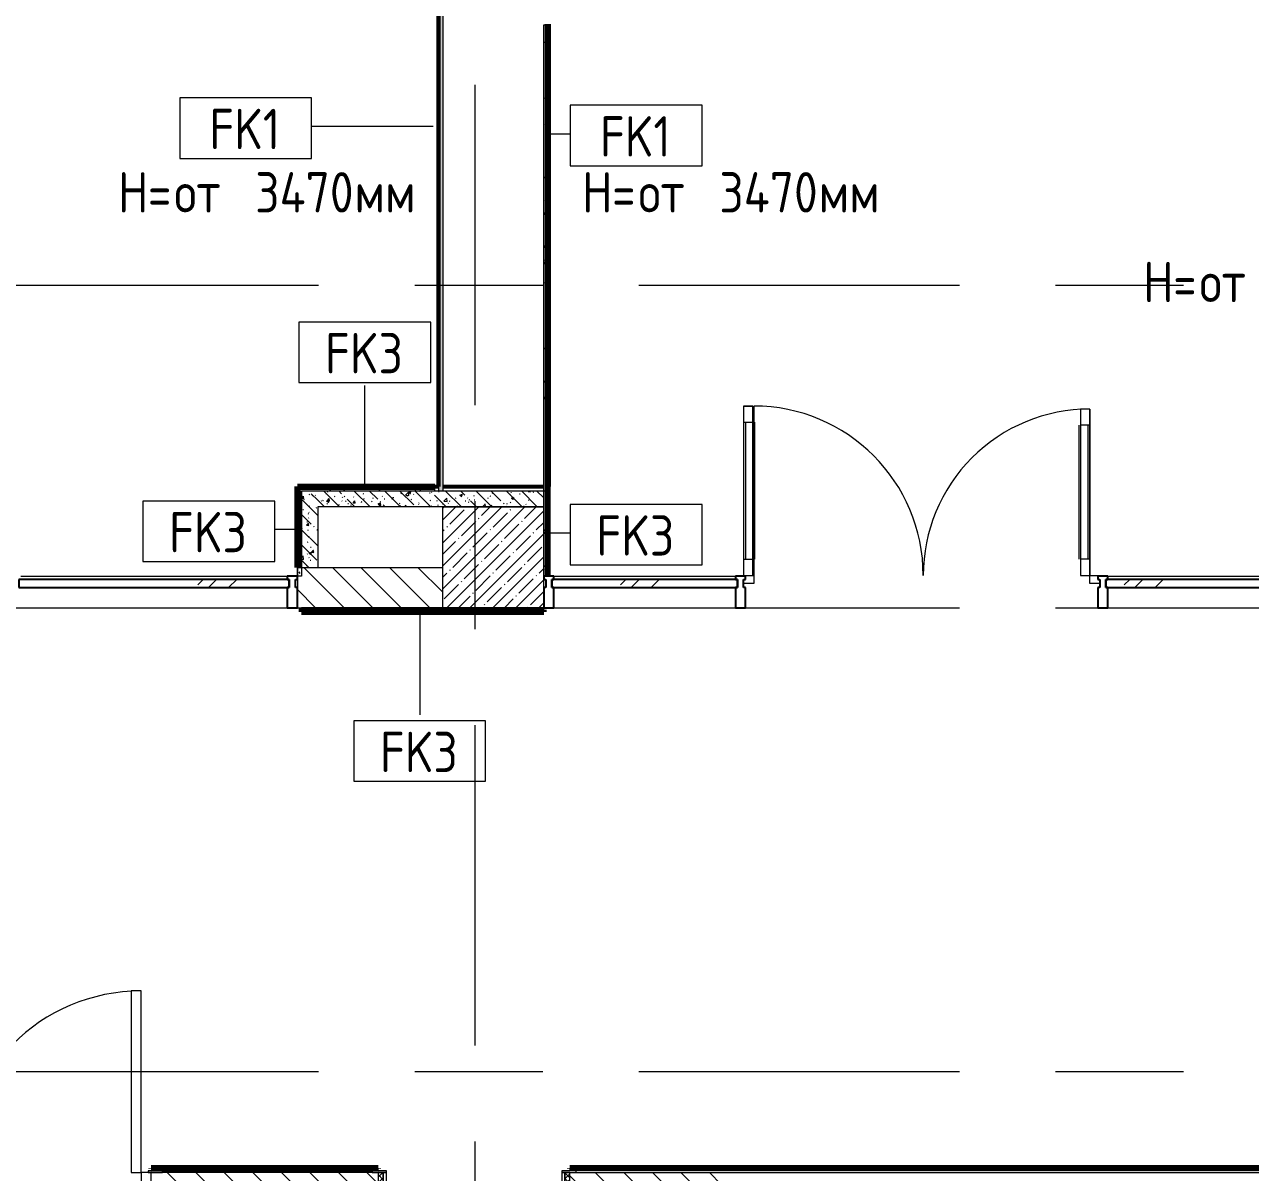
# Model space of a CAD drawing. Header units: millimetres. Extents: x 81711 to 274967, y -8553 to 29000.
# Drawn here: x 108477 to 114552, y 10600 to 16291 of the extents above; entities that cross this region are included whole.
import ezdxf

# ---------------------------------------------------------------- set-up
doc = ezdxf.new("R2010")
doc.units = ezdxf.units.MM
doc.linetypes.add('Осевая', pattern=[3175, 635, -476.25, 1587.5, -476.25])
for name, color, linetype, lineweight in [('A-DETL-GENF', 7, 'Continuous', 9), ('A-DOOR', 7, 'Continuous', 9), ('A-DOOR-1', 7, 'Continuous', 13), ('A-DOOR-FRAM', 7, 'Continuous', 13), ('A-DOOR-FRAM-1', 7, 'Continuous', 9), ('A-GLAZ-CURT', 7, 'Continuous', 9), ('A-GLAZ-CURT-1', 7, 'Continuous', 25), ('A-GLAZ-CWMG', 7, 'Continuous', 9), ('A-GLAZ-CWMG-1', 7, 'Continuous', 25), ('A-WALL', 7, 'Continuous', 9), ('A-WALL-IDEN', 7, 'Continuous', 9), ('I-WALL', 7, 'Continuous', 9), ('S-COLS', 7, 'Continuous', 9), ('Оси-2', 7, 'Осевая', 9)]:
    doc.layers.add(name, color=color, linetype=linetype, lineweight=lineweight)
for name, color, linetype, lineweight, true_color in [('A-WALL-3', 7, 'Continuous', 9, 0xe1dc04), ('G-ANNO-TEXT-1', 7, 'Continuous', 9, 0x3c3c3c), ('I-WALL-11', 7, 'Continuous', 80, 0xe1dc04), ('I-WALL-12', 7, 'Continuous', 50, 0xe1dc04), ('I-WALL-5', 7, 'Continuous', 9, 0xc0c0c0), ('I-WALL-7', 7, 'Continuous', 53, 0xff80c0), ('I-WALL-8', 7, 'Continuous', 80, 0xff80c0)]:
    doc.layers.add(name, color=color, linetype=linetype, lineweight=lineweight, true_color=true_color)
doc.styles.add('GOST Common', font='GOST_Common.ttf', dxfattribs={"width": 0.9, "height": 200})
pattern_1 = [(135, (0, 0), (-70.71068, -70.71068), [])]
pattern_2 = [(135, (0, 0), (-75.43415, -75.43415), [106.68, -17.78, 3.556, -17.78]), (135, (0, 75.39), (-75.43415, -75.43415), []), (50, (0, 0), (127.52922, -11.15758), [13.335, -146.685]), (355, (0, 0), (-24.66966, 133.74002), [10.668, -117.348]), (100.451, (10.63, -0.93), (102.85973, 122.58178), [11.333, -124.663]), (46.184, (0, 35.56), (189.75516, -29.43036), [20.002, -220.027]), (96.636, (15.81, 33.1), (166.1822, 173.1996), [17, -186.995]), (351.184, (0, 35.56), (166.18393, 173.19757), [16.002, -176.022]), (21, (17.78, 26.67), (106.130265, -71.58603), [13.335, -146.685]), (326, (17.78, 26.67), (43.26188, 128.93175), [10.668, -117.348]), (71.451, (26.62, 20.7), (149.39198, 57.34505), [11.333, -124.663]), (37.5, (0, 0), (2.162228, 59.188357), [3.353, -112.573, 3.353, -115.773, -117.793]), (37.5, (0, 0), (2.162228, 59.188357), [-235.052, 3.353, -114.44]), (7.5, (0, 0), (46.773857, 70.126152), [3.353, -64.567, 3.353, -109.906, -44.894]), (7.5, (0, 0), (46.773857, 70.126152), [-181.178, 3.353, -41.542]), (327.5, (-39.65, 0), (94.913671, -4.010093), [3.353, -41.097, 3.353, -135.331, -184.023]), (327.5, (-39.65, 0), (94.913671, -4.010093), [-183.134, 3.353, -180.67]), (317.5, (-57.43, 0), (103.69057, 17.79882), [3.353, -54.432, 3.353, -88.748, -130.683]), (317.5, (-57.43, 0), (103.69057, 17.79882), [-149.885, 3.353, -127.33])]
pattern_3 = [(0, (0, 0), (121.92, 30.48), [10.058, -81.382, 10.058, -81.382, -487.68]), (0, (0, 0), (121.92, 30.48), [-182.88, 10.058, -172.822, 10.058, -81.382, -213.36]), (0, (0, 0), (121.92, 30.48), [-457.2, 10.058, -50.902, 10.058, -142.342]), (120, (45.72, 15.24), (-87.356454, 90.345817), [10.058, -81.382, 10.058, -81.382, -487.68]), (120, (45.72, 15.24), (-87.356454, 90.345817), [-182.88, 10.058, -172.822, 10.058, -81.382, -213.36]), (120, (45.72, 15.24), (-87.356454, 90.345817), [-457.2, 10.058, -50.902, 10.058, -142.342]), (240, (60.96, 76.2), (-34.563546, -120.825817), [10.058, -81.382, 10.058, -81.382, -487.68]), (240, (60.96, 76.2), (-34.563546, -120.825817), [-182.88, 10.058, -172.822, 10.058, -81.382, -213.36]), (240, (60.96, 76.2), (-34.563546, -120.825817), [-457.2, 10.058, -50.902, 10.058, -142.342])]

# ---------------------------------------------------------------- blocks, each defined once
blk = doc.blocks.new('110_Дверь_СКБ_1Ст_Внутренняя1 - Д-8 950x2100h_охрана-31784688-План отделки стен 1 этажа в осях 23_1-33')
at = {"layer": 'A-DOOR'}
h = blk.add_hatch(dxfattribs=at)
h.set_pattern_fill('FP_6', color=256, style=0, pattern_type=2)
h.set_pattern_definition([(135, (1826.41, 164.685), (-14.14214, -14.14214), []), (225, (1826.41, 164.685), (14.14214, -14.14214), [])])
h.paths.add_polyline_path([(483.9, 100), (462.5, 100), (462.5, -100), (487.5, -100), (487.5, 100)])
at = {"layer": 'A-DOOR-FRAM-1'}
h = blk.add_hatch(dxfattribs=at)
h.set_pattern_fill('FP_7', color=256, style=0, pattern_type=2)
h.set_pattern_definition([(45, (-296.384, 164.685), (-14.1421, 14.1421), []), (135, (-296.384, 164.685), (-14.1421, -14.1421), [])])
h.paths.add_polyline_path([(-437.5, 100), (-462.5, 100), (-462.5, -100), (-437.5, -100)])
at = {"layer": 'A-DOOR'}
blk.add_arc((437.5, 100), 850, 90, 180, dxfattribs=at)
at = {"layer": 'A-DOOR-1'}
for p, q in [((437.5, 950), (397.5, 950)), ((397.5, 950), (397.5, 100)), ((437.5, 100), (437.5, 950)), ((397.5, 100), (437.5, 100))]:
    blk.add_line(p, q, dxfattribs=at)
at = {"layer": 'A-DOOR-FRAM'}
for p, q in [((-422.5, 108), (-492.5, 108)), ((-492.5, 108), (-492.5, 100)), ((-492.5, 100), (-422.5, 100)), ((-437.5, 100), (-462.5, 100)), ((-462.5, 100), (-462.5, -100)), ((-412.5, 100), (-437.5, 100)), ((-437.5, 100), (-437.5, 20)), ((-437.5, -100), (-437.5, 100)), ((-422.5, 100), (-437.5, 100)), ((-437.5, 100), (-437.5, 99)), ((-437.5, 99), (-422.5, 99)), ((-422.5, 100), (-422.5, 108)), ((-422.5, 99), (-422.5, 100)), ((-412.5, 60), (-412.5, 100)), ((437.5, 100), (437.5, 60)), ((462.5, 100), (437.5, 100)), ((517.5, 108), (447.5, 108)), ((447.5, 108), (447.5, 100)), ((462.5, 100), (447.5, 100)), ((447.5, 100), (447.5, 99)), ((447.5, 100), (517.5, 100)), ((447.5, 99), (462.5, 99)), ((462.5, 20), (462.5, 100)), ((487.5, 100), (462.5, 100)), ((462.5, 100), (462.5, -100)), ((462.5, 99), (462.5, 100)), ((487.5, -100), (487.5, 100)), ((517.5, 100), (517.5, 108)), ((-437.5, 20), (-402.5, 20)), ((-422.5, 20), (-437.5, 20)), ((-437.5, 20), (-437.5, -100)), ((-422.5, -100), (-422.5, 20)), ((-402.5, 60), (-412.5, 60)), ((-402.5, 20), (-402.5, 60)), ((437.5, 60), (427.5, 60)), ((427.5, 60), (427.5, 20)), ((427.5, 20), (462.5, 20)), ((462.5, 20), (447.5, 20)), ((447.5, 20), (447.5, -100)), ((462.5, -100), (462.5, 20)), ((-422.5, -100), (-492.5, -100)), ((-492.5, -100), (-492.5, -108)), ((-492.5, -108), (-422.5, -108)), ((-462.5, -100), (-437.5, -100)), ((-437.5, -100), (-422.5, -100)), ((-422.5, -108), (-422.5, -100)), ((447.5, -100), (462.5, -100)), ((517.5, -100), (447.5, -100)), ((447.5, -100), (447.5, -108)), ((447.5, -108), (517.5, -108)), ((462.5, -100), (487.5, -100)), ((517.5, -108), (517.5, -100))]:
    blk.add_line(p, q, dxfattribs=at)
blk = doc.blocks.new('110_Дверь_СКБ_2Ст - Д-2а_л_ Из коридора на лестницу-32216062-План отделки стен 1 этажа в осях 23_1-33')
at = {"layer": 'A-DOOR'}
for centre, radius, start, end in [((662.5, 100), 900, 90, 180), ((-637.5, 100), 400, 360, 90)]:
    blk.add_arc(centre, radius, start, end, dxfattribs=at)
at = {"layer": 'A-DOOR-1'}
for p, q in [((662.5, 1000), (612.5, 1000)), ((612.5, 1000), (612.5, 100)), ((662.5, 100), (662.5, 1000)), ((-637.5, 500), (-637.5, 100)), ((-587.5, 500), (-637.5, 500)), ((-587.5, 100), (-587.5, 500)), ((-637.5, 100), (-587.5, 100)), ((612.5, 100), (662.5, 100))]:
    blk.add_line(p, q, dxfattribs=at)
at = {"layer": 'A-DOOR-FRAM'}
for p, q in [((-672.5, 108), (-742.5, 108)), ((-742.5, 108), (-742.5, 100)), ((-742.5, 100), (-672.5, 100)), ((-637.5, 100), (-687.5, 100)), ((-687.5, 100), (-687.5, 20)), ((-672.5, 100), (-672.5, 108)), ((-637.5, 50), (-637.5, 100)), ((662.5, 100), (662.5, 50)), ((712.5, 100), (662.5, 100)), ((767.5, 108), (697.5, 108)), ((697.5, 108), (697.5, 100)), ((697.5, 100), (767.5, 100)), ((712.5, 20), (712.5, 100)), ((767.5, 100), (767.5, 108)), ((-687.5, 20), (-627.5, 20)), ((-672.5, 20), (-687.5, 20)), ((-687.5, 20), (-687.5, -100)), ((-672.5, -100), (-672.5, 20)), ((-627.5, 50), (-637.5, 50)), ((-627.5, 20), (-627.5, 50)), ((662.5, 50), (652.5, 50)), ((652.5, 50), (652.5, 20)), ((652.5, 20), (712.5, 20)), ((712.5, 20), (697.5, 20)), ((697.5, 20), (697.5, -100)), ((712.5, -100), (712.5, 20)), ((-672.5, -100), (-742.5, -100)), ((-742.5, -100), (-742.5, -108)), ((-742.5, -108), (-672.5, -108)), ((-687.5, -100), (-672.5, -100)), ((-672.5, -108), (-672.5, -100)), ((697.5, -100), (712.5, -100)), ((767.5, -100), (697.5, -100)), ((697.5, -100), (697.5, -108)), ((697.5, -108), (767.5, -108)), ((767.5, -108), (767.5, -100))]:
    blk.add_line(p, q, dxfattribs=at)
blk = doc.blocks.new('Прямоугольный импост - Импост структурный с накладкой - 160мм Темный-32354018-План отделки стен 1 этажа в осях 23_1-33')
at = {"layer": 'A-GLAZ-CWMG'}
for p, q in [((108459, 13557), (109779, 13557)), ((108459, 13400), (109779, 13400))]:
    blk.add_line(p, q, dxfattribs=at)
blk = doc.blocks.new('Системная панель - Стекло - 40мм-32353599-План отделки стен 1 этажа в осях 23_1-33')
at = {"layer": 'A-GLAZ-CURT'}
h = blk.add_hatch(dxfattribs=at)
h.set_pattern_fill('FP_48', color=256, style=0, pattern_type=2)
h.set_pattern_definition([(225, (109219, 13440), (282.8427, -282.8427), [200, -600]), (225, (109419, 13540), (282.8427, -282.8427), [600, -200]), (225, (109019, 13640), (282.8427, -282.8427), [200, -600])])
h.paths.add_polyline_path([(-670, 40), (-670, 0), (670, 0), (670, 40), (638.4, 40)])
at = {"layer": 'A-GLAZ-CURT-1'}
for p, q in [((670, 40), (-670, 40)), ((-670, 40), (-670, 0)), ((-670, 0), (670, 0)), ((670, 0), (670, 40))]:
    blk.add_line(p, q, dxfattribs=at)
blk = doc.blocks.new('Прямоугольный импост - Импост структурный с накладкой - 160мм Темный-30756008-План отделки стен 1 этажа в осях 23_1-33')
at = {"layer": 'A-GLAZ-CWMG-1'}
for p, q in [((-50, 0), (-50, 17)), ((-50, 17), (0, 17)), ((-40, 0), (-50, 0)), ((-40, -40), (-40, 0)), ((0, 0), (-10, 0)), ((-10, 0), (-10, -40)), ((0, 17), (0, 0)), ((-50, -140), (-50, -40)), ((-50, -40), (-40, -40)), ((-10, -40), (0, -40)), ((0, -40), (0, -140)), ((0, -140), (-50, -140))]:
    blk.add_line(p, q, dxfattribs=at)
blk = doc.blocks.new('Системная панель - Стекло - 40мм-32354598-План отделки стен 1 этажа в осях 23_1-33')
at = {"layer": 'A-GLAZ-CURT'}
h = blk.add_hatch(dxfattribs=at)
h.set_pattern_fill('FP_49', color=256, style=0, pattern_type=2)
h.set_pattern_definition([(225, (114810.45, 13440), (282.8427, -282.8427), [200, -600]), (225, (115010.45, 13540), (282.8427, -282.8427), [600, -200]), (225, (114610.45, 13640), (282.8427, -282.8427), [200, -600])])
h.paths.add_polyline_path([(-875, 40), (-875, 0), (875, 0), (875, 40), (-423, 40)])
at = {"layer": 'A-GLAZ-CURT-1'}
for p, q in [((875, 40), (-875, 40)), ((-875, 40), (-875, 0)), ((-875, 0), (875, 0)), ((875, 0), (875, 40))]:
    blk.add_line(p, q, dxfattribs=at)
blk = doc.blocks.new('Прямоугольный импост - Импост структурный с накладкой - 160мм Темный-32355000-План отделки стен 1 этажа в осях 23_1-33')
at = {"layer": 'A-GLAZ-CWMG'}
for p, q in [((113845.4, 13557), (115550, 13557)), ((113845.4, 13400), (115550, 13400))]:
    blk.add_line(p, q, dxfattribs=at)
blk = doc.blocks.new('Прямоугольный импост - Импост структурный с накладкой - 160мм Темный-30755591-План отделки стен 1 этажа в осях 23_1-33')
at = {"layer": 'A-GLAZ-CWMG-1'}
for p, q in [((-25, 0), (-25, 17)), ((-25, 17), (25, 17)), ((-15, 0), (-25, 0)), ((-15, -40), (-15, 0)), ((25, 0), (15, 0)), ((15, 0), (15, -40)), ((25, 17), (25, 0)), ((-25, -140), (-25, -40)), ((-25, -40), (-15, -40)), ((15, -40), (25, -40)), ((25, -40), (25, -140)), ((25, -140), (-25, -140))]:
    blk.add_line(p, q, dxfattribs=at)
blk = doc.blocks.new('Системная панель - Стекло - 40мм-32354452-План отделки стен 1 этажа в осях 23_1-33')
at = {"layer": 'A-GLAZ-CURT'}
h = blk.add_hatch(dxfattribs=at)
h.set_pattern_fill('FP_62', color=256, style=0, pattern_type=2)
h.set_pattern_definition([(225, (111650.22, 13440), (282.8427, -282.8427), [200, -600]), (225, (111850.22, 13540), (282.8427, -282.8427), [600, -200]), (225, (111450.22, 13640), (282.8427, -282.8427), [200, -600])])
h.paths.add_polyline_path([(-460.2, 40), (-460.2, 0), (460.2, 0), (460.2, 40), (408.5, 40)])
at = {"layer": 'A-GLAZ-CURT-1'}
for p, q in [((460.2, 40), (-460.2, 40)), ((-460.2, 40), (-460.2, 0)), ((-460.2, 0), (460.2, 0)), ((460.2, 0), (460.2, 40))]:
    blk.add_line(p, q, dxfattribs=at)
blk = doc.blocks.new('Прямоугольный импост - Импост структурный с накладкой - 160мм Темный-32355003-План отделки стен 1 этажа в осях 23_1-33')
at = {"layer": 'A-GLAZ-CWMG'}
for p, q in [((111100, 13557), (112000.4, 13557)), ((111100, 13400), (112000.4, 13400))]:
    blk.add_line(p, q, dxfattribs=at)
blk = doc.blocks.new('Прямоугольный импост - Импост структурный с накладкой - 160мм Темный-30755595-План отделки стен 1 этажа в осях 23_1-33')
at = {"layer": 'A-GLAZ-CWMG-1'}
for p, q in [((0, 17), (-50, 17)), ((-50, 17), (-50, 0)), ((-50, 0), (-40, 0)), ((-40, 0), (-40, -40)), ((-10, -40), (-10, 0)), ((-10, 0), (0, 0)), ((0, 0), (0, 17)), ((-40, -40), (-50, -40)), ((-50, -40), (-50, -140)), ((0, -40), (-10, -40)), ((0, -140), (0, -40)), ((-50, -140), (0, -140))]:
    blk.add_line(p, q, dxfattribs=at)
blk = doc.blocks.new('Дверь_Витражная_остекление_ - ВВ-13 остекление-32355241-План отделки стен 1 этажа в осях 23_1-33')
at = {"layer": 'A-DETL-GENF'}
for p, q in [((-787.5, -20), (-832.5, -20)), ((-832.5, -845), (-832.5, -20)), ((-787.5, -20), (-832.5, -20)), ((-832.5, -20), (-832.5, -845)), ((-787.5, -845), (-787.5, -20)), ((-787.5, -845), (-787.5, -20)), ((837.5, -860), (837.5, -20)), ((837.5, -20), (837.5, -860)), ((882.5, -860), (882.5, -20)), ((882.5, -860), (882.5, -20)), ((-832.5, -100), (-787.5, -100)), ((-822.5, -765), (-822.5, -100)), ((-778.5, -765), (-778.5, -100)), ((828.5, -780), (828.5, -100)), ((882.5, -100), (837.5, -100)), ((872.5, -780), (872.5, -100)), ((-832.5, -765), (-787.5, -765)), ((882.5, -780), (837.5, -780)), ((-832.5, -845), (-787.5, -845)), ((-832.5, -845), (-787.5, -845)), ((882.5, -860), (837.5, -860)), ((837.5, -860), (882.5, -860))]:
    blk.add_line(p, q, dxfattribs=at)
at = {"layer": 'A-DOOR'}
for p, q in [((-832.5, -845), (-832.5, -20)), ((832.5, -860), (832.5, -20))]:
    blk.add_line(p, q, dxfattribs=at)
for centre, radius, start, end in [((-832.5, -20), 825, 270, 0), ((832.5, -20), 840, 180, 270)]:
    blk.add_arc(centre, radius, start, end, dxfattribs=at)
at = {"layer": 'A-DOOR-1'}
for p, q in [((-882.5, 20), (-832.5, 20)), ((-832.5, 20), (-832.5, -20)), ((832.5, 20), (882.5, 20)), ((832.5, -20), (832.5, 20)), ((-882.5, -20), (-882.5, -17)), ((-832.5, -20), (-882.5, -20)), ((882.5, -20), (832.5, -20)), ((882.5, -17), (882.5, -20))]:
    blk.add_line(p, q, dxfattribs=at)
blk = doc.blocks.new('М_стена_0001 - Типоразмер_без рамки-25382661-План отделки стен 1 этажа в осях 23_1-33')
at = {"layer": 'A-WALL-IDEN'}
for p, q in [((3.258, 1.523), (-3.273, 1.523)), ((-3.273, 1.523), (-3.273, -1.477)), ((3.258, -1.477), (3.258, 1.523)), ((-3.273, -1.477), (3.258, -1.477))]:
    blk.add_line(p, q, dxfattribs=at)

msp = doc.modelspace()

# ---------------------------------------------------------------- hatches: boundary and pattern name
at = {"layer": 'I-WALL'}
h = msp.add_hatch(dxfattribs=at)
h.set_pattern_fill('FP_64', color=256, style=0, pattern_type=2)
h.set_pattern_definition(pattern_3)
h.paths.add_polyline_path([(110530, 13980), (110550, 13980), (110550, 19170), (110530, 19170), (110530, 14834.9)])
h = msp.add_hatch(dxfattribs=at)
h.set_pattern_fill('FP_64', color=256, style=0, pattern_type=2)
h.set_pattern_definition(pattern_3)
h.paths.add_polyline_path([(111050, 13980), (111070, 13980), (111070, 16290), (111050, 16290), (111050, 14834.9)])
h = msp.add_hatch(dxfattribs=at)
h.set_pattern_fill('FP_64', color=256, style=0, pattern_type=2)
h.set_pattern_definition(pattern_3)
h.paths.add_polyline_path([(109830, 13557), (109850, 13557), (109850, 14000), (109830, 14000), (109830, 13617)])
h = msp.add_hatch(dxfattribs=at)
h.set_pattern_fill('FP_64', color=256, style=0, pattern_type=2)
h.set_pattern_definition(pattern_3)
h.paths.add_polyline_path([(110510, 13980), (110510, 14000), (109850, 14000), (109850, 13980)])
h = msp.add_hatch(dxfattribs=at)
h.set_pattern_fill('FP_14', color=256, style=0, pattern_type=2)
h.set_pattern_definition(pattern_2)
h.paths.add_polyline_path([(109850, 13600), (109930, 13600), (109930, 13980), (109850, 13980), (109850, 13617)])
h = msp.add_hatch(dxfattribs=at)
h.set_pattern_fill('FP_14', color=256, style=0, pattern_type=2)
h.set_pattern_definition(pattern_2)
h.paths.add_polyline_path([(110510, 13900), (111050, 13900), (111050, 13980), (109930, 13980), (109930, 13900)])
h = msp.add_hatch(dxfattribs=at)
h.set_pattern_fill('FP_64', color=256, style=0, pattern_type=2)
h.set_pattern_definition(pattern_3)
h.paths.add_polyline_path([(111050, 13557), (111070, 13557), (111070, 13980), (111050, 13980), (111050, 13617)])
h = msp.add_hatch(dxfattribs=at)
h.set_pattern_fill('FP_4', color=256, style=0, pattern_type=2)
h.set_pattern_definition(pattern_1)
h.paths.add_polyline_path([(105400, 13400), (105550, 13400), (105550, 13600), (105400, 13600)])
h.paths.add_polyline_path([(109829, 13400), (110550, 13400), (110550, 13600), (109829, 13600)])
h.paths.add_polyline_path([(106050, 13400), (106610, 13400), (106610, 13600), (106050, 13600)])
h.paths.add_polyline_path([(101398, 13400), (101398, 13600), (101100, 13600), (101100, 13400)])
h = msp.add_hatch(dxfattribs=at)
h.set_pattern_fill('FP_64', color=256, style=0, pattern_type=2)
h.set_pattern_definition(pattern_3)
h.paths.add_polyline_path([(111051, 13380), (111050, 13400), (109849, 13400), (109850, 13380), (111050, 13380)])
h = msp.add_hatch(dxfattribs=at)
h.set_pattern_fill('FP_64', color=256, style=0, pattern_type=2)
h.set_pattern_definition(pattern_3)
h.paths.add_polyline_path([(116464.1, 10600), (121190, 10600), (121190, 10620), (111180, 10620), (111180, 10608), (111210, 10608), (111210, 10600), (113802.9, 10600)])
h.paths.add_polyline_path([(107650, 10600), (107650, 10608), (107680, 10608), (107680, 10620), (105095, 10620), (105095, 10608), (105125, 10608), (105125, 10600), (105819.4, 10600)])
h.paths.add_polyline_path([(110200, 10600), (110200, 10608), (110230, 10608), (110230, 10620), (109130, 10620), (109130, 10608), (109160, 10608), (109160, 10600), (109811.2, 10600)])
h.paths.add_polyline_path([(103615, 10600), (103615, 10608), (103645, 10608), (103645, 10620), (100809, 10620), (100809, 10600), (103158.3, 10600)])
h = msp.add_hatch(dxfattribs=at)
h.set_pattern_fill('FP_4', color=256, style=0, pattern_type=2)
h.set_pattern_definition(pattern_1)
h.paths.add_polyline_path([(120455.8, 10400), (121210, 10400), (121210, 10600), (119330, 10600), (119330, 10400)])
h.paths.add_polyline_path([(111180, 10400), (111930, 10400), (111930, 10600), (111180, 10600)])
h.paths.add_polyline_path([(107650, 10400), (107705, 10400), (107705, 10600), (107350, 10600), (107350, 10400)])
h.paths.add_polyline_path([(109305, 10400), (110230, 10400), (110230, 10600), (109105, 10600), (109105, 10400), (109160, 10400)])
at = {"layer": 'S-COLS'}
h = msp.add_hatch(dxfattribs=at)
h.set_pattern_fill('FP_2', color=256, style=0, pattern_type=2)
h.set_pattern_definition([(45, (0, 0), (-57.024626, 57.024626), []), (45, (57.025, 0), (-57.024626, 57.024626), [100.806, -20.161, 3.353, -16.808])])
h.paths.add_polyline_path([(111050, 13400), (111050, 13900), (110550, 13900), (110550, 13400)])

# ---------------------------------------------------------------- linework, layer by layer
at = {"layer": 'A-WALL'}
for p, q in [((111050, 13900), (111050, 13980)), ((121190, 10620), (111180, 10620))]:
    msp.add_line(p, q, dxfattribs=at)
at = {"layer": 'A-WALL-3'}
msp.add_line((109830, 13600), (109829, 13600), dxfattribs=at)
at = {"layer": 'A-WALL-IDEN'}
for p, q in [((110502.3, 15786), (109898.9, 15786)), ((111070.5, 15749.2), (111181.4, 15749.2)), ((110163.5, 14000.5), (110163.5, 14502.3)), ((109829.5, 13787.1), (109717, 13787.1)), ((111070.5, 13770.7), (111181.4, 13770.7)), ((110435.3, 13379.5), (110435.3, 12869.4))]:
    msp.add_line(p, q, dxfattribs=at)
at = {"layer": 'I-WALL-11'}
for p, q in [((109829, 13600), (109829, 14001)), ((109829, 14001), (110510, 14001)), ((109830, 14000), (109830, 13600)), ((109830, 14000), (110510, 14000)), ((111070, 13557), (111070, 14000)), ((111070, 14000), (111071, 14000)), ((111071, 13557), (111071, 14000)), ((111070, 13557), (111071, 13557)), ((109850, 13400), (109849, 13400)), ((109849, 13400), (109849, 13379)), ((109849, 13379), (111051, 13379)), ((111050, 13380), (109850, 13380)), ((111051, 13390), (111050, 13390)), ((111050, 13379), (111050, 13380)), ((111051, 13379), (111051, 13390))]:
    msp.add_line(p, q, dxfattribs=at)
at = {"layer": 'I-WALL-12'}
for p, q in [((110510, 14001), (110528, 14001)), ((110510, 14000), (110510, 14001)), ((110530, 14000), (110510, 14000)), ((110549.9, 14001), (111050, 14001)), ((111050, 14000), (110549.9, 14000)), ((111071, 14000), (111071, 14000.5))]:
    msp.add_line(p, q, dxfattribs=at)
at = {"layer": 'I-WALL-5'}
for p, q in [((110530, 13980), (110530, 19120)), ((110550, 18600), (110550, 13980)), ((111050, 13980), (111050, 16290)), ((111050, 16290), (111070, 16290)), ((109850, 13600), (109850, 13980)), ((109850, 13980), (111070, 13980)), ((109850, 13980), (109850, 13557)), ((110510, 13980), (110510, 14000)), ((111070, 14000.5), (111070, 14000)), ((109930, 13900), (109930, 13600)), ((111050, 13900), (109930, 13900)), ((111050, 13557), (111050, 13900)), ((109829, 13600), (109829, 13400)), ((109830, 13600), (110550, 13600)), ((109830, 13557), (109830, 13600)), ((109850, 13557), (109830, 13557)), ((110550, 13400), (110550, 13600)), ((111050, 13557), (111070, 13557)), ((109829, 13400), (110550, 13400)), ((111050, 13400), (109850, 13400)), ((111050, 13390), (111050, 13400)), ((109130, 10620), (109130, 10608)), ((110200, 10600), (109160, 10600)), ((110230, 10608), (110230, 10620)), ((111180, 10620), (111180, 10608)), ((111210, 10600), (121210, 10600))]:
    msp.add_line(p, q, dxfattribs=at)
at = {"layer": 'I-WALL-7'}
for p, q in [((110528, 14001), (110528, 19120)), ((110529, 19120), (110529, 14001))]:
    msp.add_line(p, q, dxfattribs=at)
at = {"layer": 'I-WALL-8'}
for p, q in [((111070, 14000.5), (111070, 16293)), ((111071, 16293), (111071, 14000.5)), ((111071, 14000.5), (111070, 14000.5)), ((110230, 10621), (109105, 10621)), ((109105, 10621), (109105, 10620)), ((109105, 10620), (110230, 10620)), ((110230, 10620), (110230, 10621)), ((121189, 10621), (111180, 10621)), ((111180, 10621), (111180, 10620))]:
    msp.add_line(p, q, dxfattribs=at)
at = {"layer": 'S-COLS'}
for p, q in [((110550, 13600), (110550, 13900)), ((110550, 13900), (111050, 13900)), ((111050, 13400), (111050, 13900)), ((110550, 13400), (110550, 13600)), ((111050, 13400), (110550, 13400))]:
    msp.add_line(p, q, dxfattribs=at)
at = {"layer": 'Оси-2'}
for p, q in [((110710, 593.7), (110710, 19528.3)), ((85010.7, 15000), (122160, 15000)), ((85010.7, 13400), (119719, 13400)), ((85010.7, 11100), (120319, 11100))]:
    msp.add_line(p, q, dxfattribs=at)

# ---------------------------------------------------------------- block references
at = {"layer": 'A-DOOR', "rotation": 180}
for name, p in [('Дверь_Витражная_остекление_ - ВВ-13 остекление-32355241-План отделки стен 1 этажа в осях 23_1-33', (112922.9, 13540)), ('110_Дверь_СКБ_1Ст_Внутренняя1 - Д-8 950x2100h_охрана-31784688-План отделки стен 1 этажа в осях 23_1-33', (110717.5, 10500))]:
    msp.add_blockref(name, p, dxfattribs=at)
at = {"layer": 'A-DOOR'}
msp.add_blockref('110_Дверь_СКБ_2Ст - Д-2а_л_ Из коридора на лестницу-32216062-План отделки стен 1 этажа в осях 23_1-33', (108392.5, 10500), dxfattribs=at)
at = {"layer": 'A-GLAZ-CURT', "rotation": 180}
for name, p in [('Системная панель - Стекло - 40мм-32353599-План отделки стен 1 этажа в осях 23_1-33', (109119, 13540)), ('Системная панель - Стекло - 40мм-32354452-План отделки стен 1 этажа в осях 23_1-33', (111550.2, 13540)), ('Системная панель - Стекло - 40мм-32354598-План отделки стен 1 этажа в осях 23_1-33', (114710.4, 13540))]:
    msp.add_blockref(name, p, dxfattribs=at)
at = {"layer": 'A-GLAZ-CWMG'}
for name, p in [('Прямоугольный импост - Импост структурный с накладкой - 160мм Темный-32354018-План отделки стен 1 этажа в осях 23_1-33', (0, 0)), ('Прямоугольный импост - Импост структурный с накладкой - 160мм Темный-30755595-План отделки стен 1 этажа в осях 23_1-33', (109829, 13540)), ('Прямоугольный импост - Импост структурный с накладкой - 160мм Темный-32355003-План отделки стен 1 этажа в осях 23_1-33', (0, 0)), ('Прямоугольный импост - Импост структурный с накладкой - 160мм Темный-32355000-План отделки стен 1 этажа в осях 23_1-33', (0, 0))]:
    msp.add_blockref(name, p, dxfattribs=at)
at = {"layer": 'A-GLAZ-CWMG', "extrusion": (0, 0, -1)}
for name, p in [('Прямоугольный импост - Импост структурный с накладкой - 160мм Темный-30756008-План отделки стен 1 этажа в осях 23_1-33', (-111050, 13540)), ('Прямоугольный импост - Импост структурный с накладкой - 160мм Темный-30755591-План отделки стен 1 этажа в осях 23_1-33', (-112025.4, 13540)), ('Прямоугольный импост - Импост структурный с накладкой - 160мм Темный-30755591-План отделки стен 1 этажа в осях 23_1-33', (-113820.4, 13540))]:
    msp.add_blockref(name, p, dxfattribs=at)
at = {"layer": 'A-WALL-IDEN', "xscale": 99.99999999999993, "yscale": 99.99999999999993, "zscale": 99.99999999999993}
for p in [(109573.1, 15775.5), (111508.8, 15738.7), (110164.2, 14663.9), (109391.2, 13776.7), (111508.8, 13760.2), (110436.1, 12687)]:
    msp.add_blockref('М_стена_0001 - Типоразмер_без рамки-25382661-План отделки стен 1 этажа в осях 23_1-33', p, dxfattribs=at)

# ---------------------------------------------------------------- texts
at = {"layer": 'A-WALL-IDEN', "char_height": 200, "attachment_point": 1, "style": 'GOST Common'}
for s, insert, width in [('FK1', (109392.9, 15873.6), 447.342), ('FK1', (111328.5, 15836.7), 447.342), ('FK3', (109966.4, 14761.9), 490.633), ('FK3', (109193.4, 13874.7), 490.633), ('FK3', (111311, 13858.2), 490.633), ('FK3', (110238.3, 12785), 490.633)]:
    msp.add_mtext(s, dxfattribs=dict(at, insert=insert, width=width))
at = {"layer": 'G-ANNO-TEXT-1', "char_height": 200, "attachment_point": 1, "style": 'GOST Common'}
for s, insert, width in [('\\fGOST Common|b0|i0|c204|p34|;\\W.9;Н', (108939.3, 15559.6), 180.38), (' 3470', (109510.8, 15559.6), 728.734), ('\\fGOST Common|b0|i0|c204|p34|;\\W.9;Н', (111239.3, 15559.6), 180.38), (' 3470', (111810.8, 15559.6), 728.734), ('от', (109219.1, 15559.6), 353.544), ('мм', (110112.1, 15559.6), 360.759), ('от', (111519.1, 15559.6), 353.544), ('мм', (112412.1, 15559.6), 360.759), ('\\fGOST Common|b0|i0|c204|p34|;\\W.9;=', (109088.2, 15559.6), 158.734), ('\\fGOST Common|b0|i0|c204|p34|;\\W.9;=', (111388.2, 15559.6), 158.734), ('\\fGOST Common|b0|i0|c204|p34|;\\W.9;Н', (114019.9, 15115.1), 180.38), ('\\fGOST Common|b0|i0|c204|p34|;\\W.9;=', (114168.8, 15115.1), 158.734), ('от', (114299.7, 15115.1), 353.544)]:
    msp.add_mtext(s, dxfattribs=dict(at, insert=insert, width=width))

doc.saveas('drawing.dxf')
